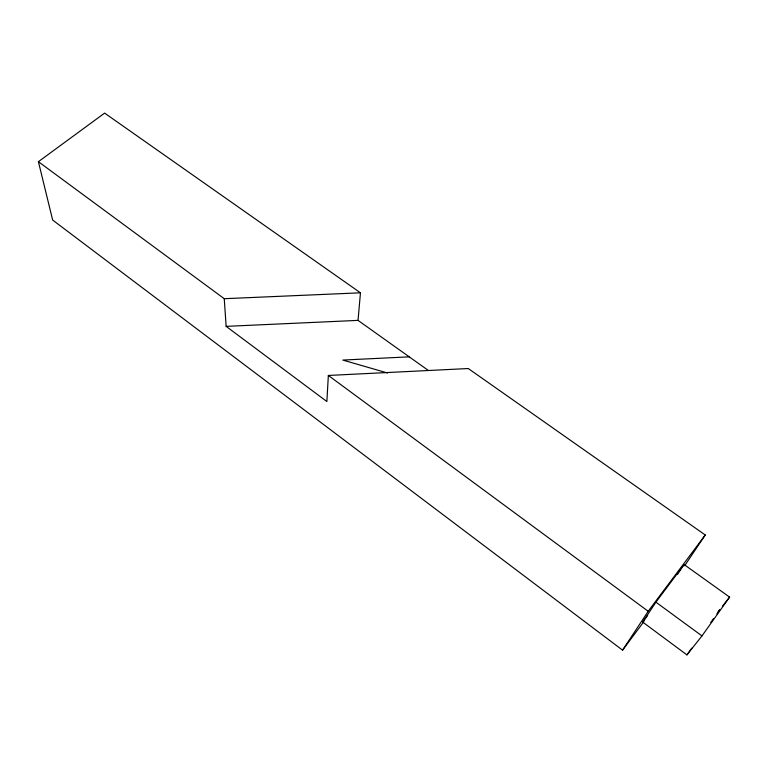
<?xml version="1.0" encoding="UTF-8"?>
<svg xmlns="http://www.w3.org/2000/svg" width="768" height="768" viewBox="0 0 768 768"><rect width="100%" height="100%" fill="white"/><g stroke="black" fill="none" stroke-linecap="round" stroke-linejoin="round"><path stroke-width="1.15" d="M684.643 565.747L705.254 534.989L468.278 368.534L328.349 375.456L326.87 401.539L226.138 326.362L224.246 298.704L38.4 161.683L104.621 113.107L360.461 292.81L358.032 320.381L428.141 370.301M38.4 161.683L52.656 220.051L622.56 650.16L648.202 611.27L705.254 534.989M642.71 622.09L655.91 602.16L684.058 564.518L729.6 597.11L701.971 635.904L686.938 654.893L642.71 622.09L647.635 615.504M677.414 574.454L684.058 564.518M686.938 654.893L691.776 648.115M710.794 622.454L713.491 618.662M716.87 613.92L719.568 610.128M622.56 650.16L643.92 621.542M718.166 611.654L719.597 609.83M722.458 606.202L729.6 597.11M409.248 356.851L342.787 360.067L387.581 373.008M226.138 326.362L358.032 320.381M224.246 298.704L360.461 292.81M655.91 602.16L701.971 635.904M328.349 375.456L648.202 611.27"/></g></svg>
